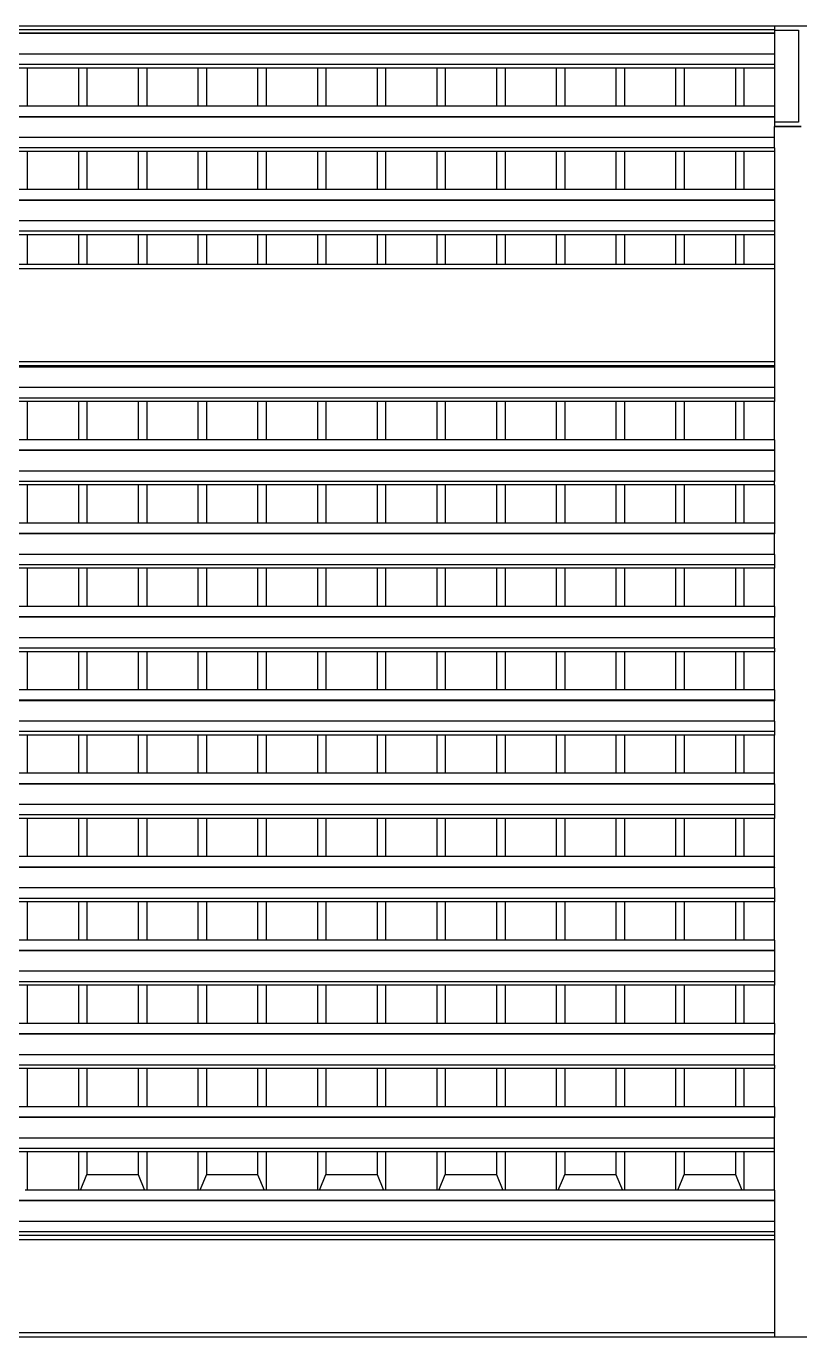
# Model space of a CAD drawing. Extents: x -92 to 92, y -11 to 21.
# Drawn here: x 37.202 to 39.031, y 7.078 to 10.179 of the extents above; entities that cross this region are included whole.
import ezdxf

# ---------------------------------------------------------------- set-up
doc = ezdxf.new("R2010")
doc.units = 0
doc.layers.get('0').update_dxf_attribs({"linetype": 'CONTINUOUS'})

msp = doc.modelspace()

# ---------------------------------------------------------------- linework, layer by layer
for p, q in [((38.9713, 10.1788), (35.3413, 10.1788)), ((39.0913, 10.1788), (38.9713, 10.1788)), ((38.9713, 10.1788), (38.9713, 10.1706)), ((38.9713, 10.1706), (35.3413, 10.1706)), ((38.9713, 10.1621), (35.3413, 10.1621)), ((38.9713, 10.1613), (35.3413, 10.1613)), ((38.9713, 10.1706), (38.9713, 10.1692)), ((38.9713, 10.1692), (39.0282, 10.1692)), ((38.9713, 10.1692), (38.9713, 10.1621)), ((38.9713, 10.1621), (38.9713, 10.1613)), ((38.9713, 10.1613), (38.9713, 10.1128)), ((39.0282, 10.1692), (39.0282, 9.9518)), ((38.9713, 10.1128), (35.3413, 10.1128)), ((38.9713, 10.1128), (38.9713, 10.0881)), ((38.9713, 10.0881), (35.3413, 10.0881)), ((37.2047, 10.0799), (37.1845, 10.0799)), ((37.2047, 10.0799), (37.2047, 9.9895)), ((37.3257, 10.0799), (37.2047, 10.0799)), ((37.3257, 10.0799), (37.3257, 9.9895)), ((37.3459, 10.0799), (37.3257, 10.0799)), ((37.3459, 10.0799), (37.3459, 9.9895)), ((37.467, 10.0799), (37.3459, 10.0799)), ((37.467, 10.0799), (37.467, 9.9895)), ((37.4871, 10.0799), (37.467, 10.0799)), ((37.4871, 10.0799), (37.4871, 9.9895)), ((37.6082, 10.0799), (37.4871, 10.0799)), ((37.6082, 10.0799), (37.6082, 9.9895)), ((37.6283, 10.0799), (37.6082, 10.0799)), ((37.6283, 10.0799), (37.6283, 9.9895)), ((37.7494, 10.0799), (37.6283, 10.0799)), ((37.7494, 10.0799), (37.7494, 9.9895)), ((37.7695, 10.0799), (37.7494, 10.0799)), ((37.7695, 10.0799), (37.7695, 9.9895)), ((37.8906, 10.0799), (37.7695, 10.0799)), ((37.8906, 10.0799), (37.8906, 9.9895)), ((37.9107, 10.0799), (37.8906, 10.0799)), ((37.9107, 10.0799), (37.9107, 9.9895)), ((38.0318, 10.0799), (37.9107, 10.0799)), ((38.0318, 10.0799), (38.0318, 9.9895)), ((38.052, 10.0799), (38.0318, 10.0799)), ((38.052, 10.0799), (38.052, 9.9895)), ((38.173, 10.0799), (38.052, 10.0799)), ((38.173, 10.0799), (38.173, 9.9895)), ((38.1932, 10.0799), (38.173, 10.0799)), ((38.1932, 10.0799), (38.1932, 9.9895)), ((38.3142, 10.0799), (38.1932, 10.0799)), ((38.3142, 10.0799), (38.3142, 9.9895)), ((38.3344, 10.0799), (38.3142, 10.0799)), ((38.3344, 10.0799), (38.3344, 9.9895)), ((38.4554, 10.0799), (38.3344, 10.0799)), ((38.4554, 10.0799), (38.4554, 9.9895)), ((38.4756, 10.0799), (38.4554, 10.0799)), ((38.4756, 10.0799), (38.4756, 9.9895)), ((38.5966, 10.0799), (38.4756, 10.0799)), ((38.5966, 10.0799), (38.5966, 9.9895)), ((38.6168, 10.0799), (38.5966, 10.0799)), ((38.6168, 10.0799), (38.6168, 9.9895)), ((38.7378, 10.0799), (38.6168, 10.0799)), ((38.7378, 10.0799), (38.7378, 9.9895)), ((38.758, 10.0799), (38.7378, 10.0799)), ((38.758, 10.0799), (38.758, 9.9895)), ((38.879, 10.0799), (38.758, 10.0799)), ((38.879, 10.0799), (38.879, 9.9895)), ((38.8992, 10.0799), (38.879, 10.0799)), ((38.8992, 10.0799), (38.8992, 9.9895)), ((38.9713, 10.0799), (38.8992, 10.0799)), ((38.9713, 10.0881), (38.9713, 10.0799)), ((38.9713, 10.0799), (38.9713, 9.9895)), ((37.2047, 9.9895), (37.1845, 9.9895)), ((37.3257, 9.9895), (37.2047, 9.9895)), ((37.3459, 9.9895), (37.3257, 9.9895)), ((37.467, 9.9895), (37.3459, 9.9895)), ((37.4871, 9.9895), (37.467, 9.9895)), ((37.6082, 9.9895), (37.4871, 9.9895)), ((37.6283, 9.9895), (37.6082, 9.9895)), ((37.7494, 9.9895), (37.6283, 9.9895)), ((37.7695, 9.9895), (37.7494, 9.9895)), ((37.8906, 9.9895), (37.7695, 9.9895)), ((37.9107, 9.9895), (37.8906, 9.9895)), ((38.0318, 9.9895), (37.9107, 9.9895)), ((38.052, 9.9895), (38.0318, 9.9895)), ((38.173, 9.9895), (38.052, 9.9895)), ((38.1932, 9.9895), (38.173, 9.9895)), ((38.3142, 9.9895), (38.1932, 9.9895)), ((38.3344, 9.9895), (38.3142, 9.9895)), ((38.4554, 9.9895), (38.3344, 9.9895)), ((38.4756, 9.9895), (38.4554, 9.9895)), ((38.5966, 9.9895), (38.4756, 9.9895)), ((38.6168, 9.9895), (38.5966, 9.9895)), ((38.7378, 9.9895), (38.6168, 9.9895)), ((38.758, 9.9895), (38.7378, 9.9895)), ((38.879, 9.9895), (38.758, 9.9895)), ((38.8992, 9.9895), (38.879, 9.9895)), ((38.9713, 9.9895), (38.8992, 9.9895)), ((38.9713, 9.9895), (38.9713, 9.9648)), ((38.9713, 9.9648), (35.3413, 9.9648)), ((38.9713, 9.964), (35.3413, 9.964)), ((38.9713, 9.9648), (38.9713, 9.964)), ((38.9713, 9.964), (38.9713, 9.9518)), ((38.9713, 9.9518), (38.9713, 9.9421)), ((39.0282, 9.9518), (38.9713, 9.9518)), ((38.9713, 9.9421), (39.0282, 9.9421)), ((38.9713, 9.9421), (38.9713, 9.9419)), ((38.9713, 9.9419), (39.0282, 9.9419)), ((38.9713, 9.9155), (38.9713, 9.9419)), ((38.9713, 9.9419), (38.9713, 9.9419)), ((39.0282, 9.9421), (39.0282, 9.9419)), ((39.0282, 9.9421), (39.0344, 9.9421)), ((39.0282, 9.9419), (39.0344, 9.9419)), ((38.9713, 9.9155), (35.3413, 9.9155)), ((38.9713, 9.8908), (38.9713, 9.9155)), ((38.9713, 9.8908), (35.3413, 9.8908)), ((37.2047, 9.8826), (37.1845, 9.8826)), ((37.2047, 9.8826), (37.2047, 9.7922)), ((37.3257, 9.8826), (37.2047, 9.8826)), ((37.3257, 9.8826), (37.3257, 9.7922)), ((37.3459, 9.8826), (37.3257, 9.8826)), ((37.3459, 9.8826), (37.3459, 9.7922)), ((37.467, 9.8826), (37.3459, 9.8826)), ((37.467, 9.8826), (37.467, 9.7922)), ((37.4871, 9.8826), (37.467, 9.8826)), ((37.4871, 9.8826), (37.4871, 9.7922)), ((37.6082, 9.8826), (37.4871, 9.8826)), ((37.6082, 9.8826), (37.6082, 9.7922)), ((37.6283, 9.8826), (37.6082, 9.8826)), ((37.6283, 9.8826), (37.6283, 9.7922)), ((37.7494, 9.8826), (37.6283, 9.8826)), ((37.7494, 9.8826), (37.7494, 9.7922)), ((37.7695, 9.8826), (37.7494, 9.8826)), ((37.7695, 9.8826), (37.7695, 9.7922)), ((37.8906, 9.8826), (37.7695, 9.8826)), ((37.8906, 9.8826), (37.8906, 9.7922)), ((37.9107, 9.8826), (37.8906, 9.8826)), ((37.9107, 9.8826), (37.9107, 9.7922)), ((38.0318, 9.8826), (37.9107, 9.8826)), ((38.0318, 9.8826), (38.0318, 9.7922)), ((38.052, 9.8826), (38.0318, 9.8826)), ((38.052, 9.8826), (38.052, 9.7922)), ((38.173, 9.8826), (38.052, 9.8826)), ((38.173, 9.8826), (38.173, 9.7922)), ((38.1932, 9.8826), (38.173, 9.8826)), ((38.1932, 9.8826), (38.1932, 9.7922)), ((38.3142, 9.8826), (38.1932, 9.8826)), ((38.3142, 9.8826), (38.3142, 9.7922)), ((38.3344, 9.8826), (38.3142, 9.8826)), ((38.3344, 9.8826), (38.3344, 9.7922)), ((38.4554, 9.8826), (38.3344, 9.8826)), ((38.4554, 9.8826), (38.4554, 9.7922)), ((38.4756, 9.8826), (38.4554, 9.8826)), ((38.4756, 9.8826), (38.4756, 9.7922)), ((38.5966, 9.8826), (38.4756, 9.8826)), ((38.5966, 9.8826), (38.5966, 9.7922)), ((38.6168, 9.8826), (38.5966, 9.8826)), ((38.6168, 9.8826), (38.6168, 9.7922)), ((38.7378, 9.8826), (38.6168, 9.8826)), ((38.7378, 9.8826), (38.7378, 9.7922)), ((38.758, 9.8826), (38.7378, 9.8826)), ((38.758, 9.8826), (38.758, 9.7922)), ((38.879, 9.8826), (38.758, 9.8826)), ((38.879, 9.8826), (38.879, 9.7922)), ((38.8992, 9.8826), (38.879, 9.8826)), ((38.8992, 9.8826), (38.8992, 9.7922)), ((38.9713, 9.8826), (38.8992, 9.8826)), ((38.9713, 9.8908), (38.9713, 9.8826)), ((38.9713, 9.8826), (38.9713, 9.7922)), ((37.2047, 9.7922), (37.1845, 9.7922)), ((37.3257, 9.7922), (37.2047, 9.7922)), ((37.3459, 9.7922), (37.3257, 9.7922)), ((37.467, 9.7922), (37.3459, 9.7922)), ((37.4871, 9.7922), (37.467, 9.7922)), ((37.6082, 9.7922), (37.4871, 9.7922)), ((37.6283, 9.7922), (37.6082, 9.7922)), ((37.7494, 9.7922), (37.6283, 9.7922)), ((37.7695, 9.7922), (37.7494, 9.7922)), ((37.8906, 9.7922), (37.7695, 9.7922)), ((37.9107, 9.7922), (37.8906, 9.7922)), ((38.0318, 9.7922), (37.9107, 9.7922)), ((38.052, 9.7922), (38.0318, 9.7922)), ((38.173, 9.7922), (38.052, 9.7922)), ((38.1932, 9.7922), (38.173, 9.7922)), ((38.3142, 9.7922), (38.1932, 9.7922)), ((38.3344, 9.7922), (38.3142, 9.7922)), ((38.4554, 9.7922), (38.3344, 9.7922)), ((38.4756, 9.7922), (38.4554, 9.7922)), ((38.5966, 9.7922), (38.4756, 9.7922)), ((38.6168, 9.7922), (38.5966, 9.7922)), ((38.7378, 9.7922), (38.6168, 9.7922)), ((38.758, 9.7922), (38.7378, 9.7922)), ((38.879, 9.7922), (38.758, 9.7922)), ((38.8992, 9.7922), (38.879, 9.7922)), ((38.9713, 9.7922), (38.8992, 9.7922)), ((38.9713, 9.7922), (38.9713, 9.7675)), ((38.9713, 9.7675), (35.3413, 9.7675)), ((38.9713, 9.7667), (35.3413, 9.7667)), ((38.9713, 9.7675), (38.9713, 9.7667)), ((38.9713, 9.7667), (38.9713, 9.7182)), ((38.9713, 9.7182), (35.3413, 9.7182)), ((38.9713, 9.7182), (38.9713, 9.6936)), ((38.9713, 9.6936), (35.3413, 9.6936)), ((37.2047, 9.6853), (37.1845, 9.6853)), ((37.2047, 9.6853), (37.2047, 9.6157)), ((37.3257, 9.6853), (37.2047, 9.6853)), ((37.3257, 9.6853), (37.3257, 9.6157)), ((37.3459, 9.6853), (37.3257, 9.6853)), ((37.3459, 9.6853), (37.3459, 9.6157)), ((37.467, 9.6853), (37.3459, 9.6853)), ((37.467, 9.6853), (37.467, 9.6157)), ((37.4871, 9.6853), (37.467, 9.6853)), ((37.4871, 9.6853), (37.4871, 9.6157)), ((37.6082, 9.6853), (37.4871, 9.6853)), ((37.6082, 9.6853), (37.6082, 9.6157)), ((37.6283, 9.6853), (37.6082, 9.6853)), ((37.6283, 9.6853), (37.6283, 9.6157)), ((37.7494, 9.6853), (37.6283, 9.6853)), ((37.7494, 9.6853), (37.7494, 9.6157)), ((37.7695, 9.6853), (37.7494, 9.6853)), ((37.7695, 9.6853), (37.7695, 9.6157)), ((37.8906, 9.6853), (37.7695, 9.6853)), ((37.8906, 9.6853), (37.8906, 9.6157)), ((37.9107, 9.6853), (37.8906, 9.6853)), ((37.9107, 9.6853), (37.9107, 9.6157)), ((38.0318, 9.6853), (37.9107, 9.6853)), ((38.0318, 9.6853), (38.0318, 9.6157)), ((38.052, 9.6853), (38.0318, 9.6853)), ((38.052, 9.6853), (38.052, 9.6157)), ((38.173, 9.6853), (38.052, 9.6853)), ((38.173, 9.6853), (38.173, 9.6157)), ((38.1932, 9.6853), (38.173, 9.6853)), ((38.1932, 9.6853), (38.1932, 9.6157)), ((38.3142, 9.6853), (38.1932, 9.6853)), ((38.3142, 9.6853), (38.3142, 9.6157)), ((38.3344, 9.6853), (38.3142, 9.6853)), ((38.3344, 9.6853), (38.3344, 9.6157)), ((38.4554, 9.6853), (38.3344, 9.6853)), ((38.4554, 9.6853), (38.4554, 9.6157)), ((38.4756, 9.6853), (38.4554, 9.6853)), ((38.4756, 9.6853), (38.4756, 9.6157)), ((38.5966, 9.6853), (38.4756, 9.6853)), ((38.5966, 9.6853), (38.5966, 9.6157)), ((38.6168, 9.6853), (38.5966, 9.6853)), ((38.6168, 9.6853), (38.6168, 9.6157)), ((38.7378, 9.6853), (38.6168, 9.6853)), ((38.7378, 9.6853), (38.7378, 9.6157)), ((38.758, 9.6853), (38.7378, 9.6853)), ((38.758, 9.6853), (38.758, 9.6157)), ((38.879, 9.6853), (38.758, 9.6853)), ((38.879, 9.6853), (38.879, 9.6157)), ((38.8992, 9.6853), (38.879, 9.6853)), ((38.8992, 9.6853), (38.8992, 9.6157)), ((38.9713, 9.6853), (38.8992, 9.6853)), ((38.9713, 9.6936), (38.9713, 9.6853)), ((38.9713, 9.6853), (38.9713, 9.6157)), ((37.1845, 9.6157), (37.2047, 9.6157)), ((37.2047, 9.6157), (37.3257, 9.6157)), ((37.3257, 9.6157), (37.3459, 9.6157)), ((37.3459, 9.6157), (37.467, 9.6157)), ((37.467, 9.6157), (37.4871, 9.6157)), ((37.4871, 9.6157), (37.6082, 9.6157)), ((37.6082, 9.6157), (37.6283, 9.6157)), ((37.6283, 9.6157), (37.7494, 9.6157)), ((37.7494, 9.6157), (37.7695, 9.6157)), ((37.7695, 9.6157), (37.8906, 9.6157)), ((37.8906, 9.6157), (37.9107, 9.6157)), ((37.9107, 9.6157), (38.0318, 9.6157)), ((38.0318, 9.6157), (38.052, 9.6157)), ((38.052, 9.6157), (38.173, 9.6157)), ((38.173, 9.6157), (38.1932, 9.6157)), ((38.1932, 9.6157), (38.3142, 9.6157)), ((38.3142, 9.6157), (38.3344, 9.6157)), ((38.3344, 9.6157), (38.4554, 9.6157)), ((38.4554, 9.6157), (38.4756, 9.6157)), ((38.4756, 9.6157), (38.5966, 9.6157)), ((38.5966, 9.6157), (38.6168, 9.6157)), ((38.6168, 9.6157), (38.7378, 9.6157)), ((38.7378, 9.6157), (38.758, 9.6157)), ((38.758, 9.6157), (38.879, 9.6157)), ((38.879, 9.6157), (38.8992, 9.6157)), ((38.8992, 9.6157), (38.9713, 9.6157)), ((38.9713, 9.6157), (38.9713, 9.6059)), ((35.3413, 9.6059), (38.9713, 9.6059)), ((38.9713, 9.6059), (38.9713, 9.3855)), ((35.3413, 9.3855), (38.9713, 9.3855)), ((35.3413, 9.3757), (38.9713, 9.3757)), ((38.9713, 9.373), (35.3413, 9.373)), ((38.9713, 9.3722), (35.3413, 9.3722)), ((38.9713, 9.3855), (38.9713, 9.3757)), ((38.9713, 9.3757), (38.9713, 9.373)), ((38.9713, 9.373), (38.9713, 9.3722)), ((38.9713, 9.3722), (38.9713, 9.3237)), ((38.9713, 9.3237), (35.3413, 9.3237)), ((38.9713, 9.3237), (38.9713, 9.299)), ((38.9713, 9.299), (35.3413, 9.299)), ((37.2047, 9.2908), (37.1845, 9.2908)), ((37.2047, 9.2908), (37.2047, 9.2004)), ((37.3257, 9.2908), (37.2047, 9.2908)), ((37.3257, 9.2908), (37.3257, 9.2004)), ((37.3459, 9.2908), (37.3257, 9.2908)), ((37.3459, 9.2908), (37.3459, 9.2004)), ((37.467, 9.2908), (37.3459, 9.2908)), ((37.467, 9.2908), (37.467, 9.2004)), ((37.4871, 9.2908), (37.467, 9.2908)), ((37.4871, 9.2908), (37.4871, 9.2004)), ((37.6082, 9.2908), (37.4871, 9.2908)), ((37.6082, 9.2908), (37.6082, 9.2004)), ((37.6283, 9.2908), (37.6082, 9.2908)), ((37.6283, 9.2908), (37.6283, 9.2004)), ((37.7494, 9.2908), (37.6283, 9.2908)), ((37.7494, 9.2908), (37.7494, 9.2004)), ((37.7695, 9.2908), (37.7494, 9.2908)), ((37.7695, 9.2908), (37.7695, 9.2004)), ((37.8906, 9.2908), (37.7695, 9.2908)), ((37.8906, 9.2908), (37.8906, 9.2004)), ((37.9107, 9.2908), (37.8906, 9.2908)), ((37.9107, 9.2908), (37.9107, 9.2004)), ((38.0318, 9.2908), (37.9107, 9.2908)), ((38.0318, 9.2908), (38.0318, 9.2004)), ((38.052, 9.2908), (38.0318, 9.2908)), ((38.052, 9.2908), (38.052, 9.2004)), ((38.173, 9.2908), (38.052, 9.2908)), ((38.173, 9.2908), (38.173, 9.2004)), ((38.1932, 9.2908), (38.173, 9.2908)), ((38.1932, 9.2908), (38.1932, 9.2004)), ((38.3142, 9.2908), (38.1932, 9.2908)), ((38.3142, 9.2908), (38.3142, 9.2004)), ((38.3344, 9.2908), (38.3142, 9.2908)), ((38.3344, 9.2908), (38.3344, 9.2004)), ((38.4554, 9.2908), (38.3344, 9.2908)), ((38.4554, 9.2908), (38.4554, 9.2004)), ((38.4756, 9.2908), (38.4554, 9.2908)), ((38.4756, 9.2908), (38.4756, 9.2004)), ((38.5966, 9.2908), (38.4756, 9.2908)), ((38.5966, 9.2908), (38.5966, 9.2004)), ((38.6168, 9.2908), (38.5966, 9.2908)), ((38.6168, 9.2908), (38.6168, 9.2004)), ((38.7378, 9.2908), (38.6168, 9.2908)), ((38.7378, 9.2908), (38.7378, 9.2004)), ((38.758, 9.2908), (38.7378, 9.2908)), ((38.758, 9.2908), (38.758, 9.2004)), ((38.879, 9.2908), (38.758, 9.2908)), ((38.879, 9.2908), (38.879, 9.2004)), ((38.8992, 9.2908), (38.879, 9.2908)), ((38.8992, 9.2908), (38.8992, 9.2004)), ((38.9713, 9.2908), (38.8992, 9.2908)), ((38.9713, 9.299), (38.9713, 9.2908)), ((38.9713, 9.2004), (38.9713, 9.2908)), ((37.2047, 9.2004), (37.1845, 9.2004)), ((37.3257, 9.2004), (37.2047, 9.2004)), ((37.3459, 9.2004), (37.3257, 9.2004)), ((37.467, 9.2004), (37.3459, 9.2004)), ((37.4871, 9.2004), (37.467, 9.2004)), ((37.6082, 9.2004), (37.4871, 9.2004)), ((37.6283, 9.2004), (37.6082, 9.2004)), ((37.7494, 9.2004), (37.6283, 9.2004)), ((37.7695, 9.2004), (37.7494, 9.2004)), ((37.8906, 9.2004), (37.7695, 9.2004)), ((37.9107, 9.2004), (37.8906, 9.2004)), ((38.0318, 9.2004), (37.9107, 9.2004)), ((38.052, 9.2004), (38.0318, 9.2004)), ((38.173, 9.2004), (38.052, 9.2004)), ((38.1932, 9.2004), (38.173, 9.2004)), ((38.3142, 9.2004), (38.1932, 9.2004)), ((38.3344, 9.2004), (38.3142, 9.2004)), ((38.4554, 9.2004), (38.3344, 9.2004)), ((38.4756, 9.2004), (38.4554, 9.2004)), ((38.5966, 9.2004), (38.4756, 9.2004)), ((38.6168, 9.2004), (38.5966, 9.2004)), ((38.7378, 9.2004), (38.6168, 9.2004)), ((38.758, 9.2004), (38.7378, 9.2004)), ((38.879, 9.2004), (38.758, 9.2004)), ((38.8992, 9.2004), (38.879, 9.2004)), ((38.9713, 9.2004), (38.8992, 9.2004)), ((38.9713, 9.2004), (38.9713, 9.1757)), ((38.9713, 9.1757), (35.3413, 9.1757)), ((38.9713, 9.1749), (35.3413, 9.1749)), ((38.9713, 9.1757), (38.9713, 9.1749)), ((38.9713, 9.1749), (38.9713, 9.1264)), ((38.9713, 9.1264), (35.3413, 9.1264)), ((38.9713, 9.1264), (38.9713, 9.1017)), ((38.9713, 9.1017), (35.3413, 9.1017)), ((37.2047, 9.0935), (37.1845, 9.0935)), ((37.2047, 9.0935), (37.2047, 9.0031)), ((37.3257, 9.0935), (37.2047, 9.0935)), ((37.3257, 9.0935), (37.3257, 9.0031)), ((37.3459, 9.0935), (37.3257, 9.0935)), ((37.3459, 9.0935), (37.3459, 9.0031)), ((37.467, 9.0935), (37.3459, 9.0935)), ((37.467, 9.0935), (37.467, 9.0031)), ((37.4871, 9.0935), (37.467, 9.0935)), ((37.4871, 9.0935), (37.4871, 9.0031)), ((37.6082, 9.0935), (37.4871, 9.0935)), ((37.6082, 9.0935), (37.6082, 9.0031)), ((37.6283, 9.0935), (37.6082, 9.0935)), ((37.6283, 9.0935), (37.6283, 9.0031)), ((37.7494, 9.0935), (37.6283, 9.0935)), ((37.7494, 9.0935), (37.7494, 9.0031)), ((37.7695, 9.0935), (37.7494, 9.0935)), ((37.7695, 9.0935), (37.7695, 9.0031)), ((37.8906, 9.0935), (37.7695, 9.0935)), ((37.8906, 9.0935), (37.8906, 9.0031)), ((37.9107, 9.0935), (37.8906, 9.0935)), ((37.9107, 9.0935), (37.9107, 9.0031)), ((38.0318, 9.0935), (37.9107, 9.0935)), ((38.0318, 9.0935), (38.0318, 9.0031)), ((38.052, 9.0935), (38.0318, 9.0935)), ((38.052, 9.0935), (38.052, 9.0031)), ((38.173, 9.0935), (38.052, 9.0935)), ((38.173, 9.0935), (38.173, 9.0031)), ((38.1932, 9.0935), (38.173, 9.0935)), ((38.1932, 9.0935), (38.1932, 9.0031)), ((38.3142, 9.0935), (38.1932, 9.0935)), ((38.3142, 9.0935), (38.3142, 9.0031)), ((38.3344, 9.0935), (38.3142, 9.0935)), ((38.3344, 9.0935), (38.3344, 9.0031)), ((38.4554, 9.0935), (38.3344, 9.0935)), ((38.4554, 9.0935), (38.4554, 9.0031)), ((38.4756, 9.0935), (38.4554, 9.0935)), ((38.4756, 9.0935), (38.4756, 9.0031)), ((38.5966, 9.0935), (38.4756, 9.0935)), ((38.5966, 9.0935), (38.5966, 9.0031)), ((38.6168, 9.0935), (38.5966, 9.0935)), ((38.6168, 9.0935), (38.6168, 9.0031)), ((38.7378, 9.0935), (38.6168, 9.0935)), ((38.7378, 9.0935), (38.7378, 9.0031)), ((38.758, 9.0935), (38.7378, 9.0935)), ((38.758, 9.0935), (38.758, 9.0031)), ((38.879, 9.0935), (38.758, 9.0935)), ((38.879, 9.0935), (38.879, 9.0031)), ((38.8992, 9.0935), (38.879, 9.0935)), ((38.8992, 9.0935), (38.8992, 9.0031)), ((38.9713, 9.0935), (38.8992, 9.0935)), ((38.9713, 9.0935), (38.9713, 9.1017)), ((38.9713, 9.0935), (38.9713, 9.0031)), ((37.2047, 9.0031), (37.1845, 9.0031)), ((37.3257, 9.0031), (37.2047, 9.0031)), ((37.3459, 9.0031), (37.3257, 9.0031)), ((37.467, 9.0031), (37.3459, 9.0031)), ((37.4871, 9.0031), (37.467, 9.0031)), ((37.6082, 9.0031), (37.4871, 9.0031)), ((37.6283, 9.0031), (37.6082, 9.0031)), ((37.7494, 9.0031), (37.6283, 9.0031)), ((37.7695, 9.0031), (37.7494, 9.0031)), ((37.8906, 9.0031), (37.7695, 9.0031)), ((37.9107, 9.0031), (37.8906, 9.0031)), ((38.0318, 9.0031), (37.9107, 9.0031)), ((38.052, 9.0031), (38.0318, 9.0031)), ((38.173, 9.0031), (38.052, 9.0031)), ((38.1932, 9.0031), (38.173, 9.0031)), ((38.3142, 9.0031), (38.1932, 9.0031)), ((38.3344, 9.0031), (38.3142, 9.0031)), ((38.4554, 9.0031), (38.3344, 9.0031)), ((38.4756, 9.0031), (38.4554, 9.0031)), ((38.5966, 9.0031), (38.4756, 9.0031)), ((38.6168, 9.0031), (38.5966, 9.0031)), ((38.7378, 9.0031), (38.6168, 9.0031)), ((38.758, 9.0031), (38.7378, 9.0031)), ((38.879, 9.0031), (38.758, 9.0031)), ((38.8992, 9.0031), (38.879, 9.0031)), ((38.9713, 9.0031), (38.8992, 9.0031)), ((38.9713, 9.0031), (38.9713, 8.9784)), ((38.9713, 8.9784), (35.3413, 8.9784)), ((38.9713, 8.9776), (35.3413, 8.9776)), ((38.9713, 8.9784), (38.9713, 8.9776)), ((38.9713, 8.9291), (38.9713, 8.9776)), ((38.9713, 8.9291), (35.3413, 8.9291)), ((38.9713, 8.9044), (35.3413, 8.9044)), ((38.9713, 8.9291), (38.9713, 8.9044)), ((38.9713, 8.9044), (38.9713, 8.8962)), ((37.2047, 8.8962), (37.1845, 8.8962)), ((37.2047, 8.8962), (37.2047, 8.8058)), ((37.3257, 8.8962), (37.2047, 8.8962)), ((37.3257, 8.8962), (37.3257, 8.8058)), ((37.3459, 8.8962), (37.3257, 8.8962)), ((37.3459, 8.8962), (37.3459, 8.8058)), ((37.467, 8.8962), (37.3459, 8.8962)), ((37.467, 8.8962), (37.467, 8.8058)), ((37.4871, 8.8962), (37.467, 8.8962)), ((37.4871, 8.8962), (37.4871, 8.8058)), ((37.6082, 8.8962), (37.4871, 8.8962)), ((37.6082, 8.8962), (37.6082, 8.8058)), ((37.6283, 8.8962), (37.6082, 8.8962)), ((37.6283, 8.8962), (37.6283, 8.8058)), ((37.7494, 8.8962), (37.6283, 8.8962)), ((37.7494, 8.8962), (37.7494, 8.8058)), ((37.7695, 8.8962), (37.7494, 8.8962)), ((37.7695, 8.8962), (37.7695, 8.8058)), ((37.8906, 8.8962), (37.7695, 8.8962)), ((37.8906, 8.8962), (37.8906, 8.8058)), ((37.9107, 8.8962), (37.8906, 8.8962)), ((37.9107, 8.8962), (37.9107, 8.8058)), ((38.0318, 8.8962), (37.9107, 8.8962)), ((38.0318, 8.8962), (38.0318, 8.8058)), ((38.052, 8.8962), (38.0318, 8.8962)), ((38.052, 8.8962), (38.052, 8.8058)), ((38.173, 8.8962), (38.052, 8.8962)), ((38.173, 8.8962), (38.173, 8.8058)), ((38.1932, 8.8962), (38.173, 8.8962)), ((38.1932, 8.8962), (38.1932, 8.8058)), ((38.3142, 8.8962), (38.1932, 8.8962)), ((38.3142, 8.8962), (38.3142, 8.8058)), ((38.3344, 8.8962), (38.3142, 8.8962)), ((38.3344, 8.8962), (38.3344, 8.8058)), ((38.4554, 8.8962), (38.3344, 8.8962)), ((38.4554, 8.8962), (38.4554, 8.8058)), ((38.4756, 8.8962), (38.4554, 8.8962)), ((38.4756, 8.8962), (38.4756, 8.8058)), ((38.5966, 8.8962), (38.4756, 8.8962)), ((38.5966, 8.8962), (38.5966, 8.8058)), ((38.6168, 8.8962), (38.5966, 8.8962)), ((38.6168, 8.8962), (38.6168, 8.8058)), ((38.7378, 8.8962), (38.6168, 8.8962)), ((38.7378, 8.8962), (38.7378, 8.8058)), ((38.758, 8.8962), (38.7378, 8.8962)), ((38.758, 8.8962), (38.758, 8.8058)), ((38.879, 8.8962), (38.758, 8.8962)), ((38.879, 8.8962), (38.879, 8.8058)), ((38.8992, 8.8962), (38.879, 8.8962)), ((38.8992, 8.8962), (38.8992, 8.8058)), ((38.9713, 8.8962), (38.8992, 8.8962)), ((38.9713, 8.8058), (38.9713, 8.8962)), ((38.9713, 8.7811), (35.3413, 8.7811)), ((38.9713, 8.7803), (35.3413, 8.7803)), ((37.2047, 8.8058), (37.1845, 8.8058)), ((37.3257, 8.8058), (37.2047, 8.8058)), ((37.3459, 8.8058), (37.3257, 8.8058)), ((37.467, 8.8058), (37.3459, 8.8058)), ((37.4871, 8.8058), (37.467, 8.8058)), ((37.6082, 8.8058), (37.4871, 8.8058)), ((37.6283, 8.8058), (37.6082, 8.8058)), ((37.7494, 8.8058), (37.6283, 8.8058)), ((37.7695, 8.8058), (37.7494, 8.8058)), ((37.8906, 8.8058), (37.7695, 8.8058)), ((37.9107, 8.8058), (37.8906, 8.8058)), ((38.0318, 8.8058), (37.9107, 8.8058)), ((38.052, 8.8058), (38.0318, 8.8058)), ((38.173, 8.8058), (38.052, 8.8058)), ((38.1932, 8.8058), (38.173, 8.8058)), ((38.3142, 8.8058), (38.1932, 8.8058)), ((38.3344, 8.8058), (38.3142, 8.8058)), ((38.4554, 8.8058), (38.3344, 8.8058)), ((38.4756, 8.8058), (38.4554, 8.8058)), ((38.5966, 8.8058), (38.4756, 8.8058)), ((38.6168, 8.8058), (38.5966, 8.8058)), ((38.7378, 8.8058), (38.6168, 8.8058)), ((38.758, 8.8058), (38.7378, 8.8058)), ((38.879, 8.8058), (38.758, 8.8058)), ((38.8992, 8.8058), (38.879, 8.8058)), ((38.9713, 8.8058), (38.8992, 8.8058)), ((38.9713, 8.8058), (38.9713, 8.7811)), ((38.9713, 8.7811), (38.9713, 8.7803)), ((38.9713, 8.7318), (38.9713, 8.7803)), ((38.9713, 8.7318), (35.3413, 8.7318)), ((38.9713, 8.7072), (38.9713, 8.7318)), ((38.9713, 8.7072), (35.3413, 8.7072)), ((37.2047, 8.699), (37.1845, 8.699)), ((37.2047, 8.699), (37.2047, 8.6085)), ((37.3257, 8.699), (37.2047, 8.699)), ((37.3257, 8.699), (37.3257, 8.6085)), ((37.3459, 8.699), (37.3257, 8.699)), ((37.3459, 8.699), (37.3459, 8.6085)), ((37.467, 8.699), (37.3459, 8.699)), ((37.467, 8.699), (37.467, 8.6085)), ((37.4871, 8.699), (37.467, 8.699)), ((37.4871, 8.699), (37.4871, 8.6085)), ((37.6082, 8.699), (37.4871, 8.699)), ((37.6082, 8.699), (37.6082, 8.6085)), ((37.6283, 8.699), (37.6082, 8.699)), ((37.6283, 8.699), (37.6283, 8.6085)), ((37.7494, 8.699), (37.6283, 8.699)), ((37.7494, 8.699), (37.7494, 8.6085)), ((37.7695, 8.699), (37.7494, 8.699)), ((37.7695, 8.699), (37.7695, 8.6085)), ((37.8906, 8.699), (37.7695, 8.699)), ((37.8906, 8.699), (37.8906, 8.6085)), ((37.9107, 8.699), (37.8906, 8.699)), ((37.9107, 8.699), (37.9107, 8.6085)), ((38.0318, 8.699), (37.9107, 8.699)), ((38.0318, 8.699), (38.0318, 8.6085)), ((38.052, 8.699), (38.0318, 8.699)), ((38.052, 8.699), (38.052, 8.6085)), ((38.173, 8.699), (38.052, 8.699)), ((38.173, 8.699), (38.173, 8.6085)), ((38.1932, 8.699), (38.173, 8.699)), ((38.1932, 8.699), (38.1932, 8.6085)), ((38.3142, 8.699), (38.1932, 8.699)), ((38.3142, 8.699), (38.3142, 8.6085)), ((38.3344, 8.699), (38.3142, 8.699)), ((38.3344, 8.699), (38.3344, 8.6085)), ((38.4554, 8.699), (38.3344, 8.699)), ((38.4554, 8.699), (38.4554, 8.6085)), ((38.4756, 8.699), (38.4554, 8.699)), ((38.4756, 8.699), (38.4756, 8.6085)), ((38.5966, 8.699), (38.4756, 8.699)), ((38.5966, 8.699), (38.5966, 8.6085)), ((38.6168, 8.699), (38.5966, 8.699)), ((38.6168, 8.699), (38.6168, 8.6085)), ((38.7378, 8.699), (38.6168, 8.699)), ((38.7378, 8.699), (38.7378, 8.6085)), ((38.758, 8.699), (38.7378, 8.699)), ((38.758, 8.699), (38.758, 8.6085)), ((38.879, 8.699), (38.758, 8.699)), ((38.879, 8.699), (38.879, 8.6085)), ((38.8992, 8.699), (38.879, 8.699)), ((38.8992, 8.699), (38.8992, 8.6085)), ((38.9713, 8.699), (38.8992, 8.699)), ((38.9713, 8.7072), (38.9713, 8.699)), ((38.9713, 8.6085), (38.9713, 8.699)), ((37.2047, 8.6085), (37.1845, 8.6085)), ((37.3257, 8.6085), (37.2047, 8.6085)), ((37.3459, 8.6085), (37.3257, 8.6085)), ((37.467, 8.6085), (37.3459, 8.6085)), ((37.4871, 8.6085), (37.467, 8.6085)), ((37.6082, 8.6085), (37.4871, 8.6085)), ((37.6283, 8.6085), (37.6082, 8.6085)), ((37.7494, 8.6085), (37.6283, 8.6085)), ((37.7695, 8.6085), (37.7494, 8.6085)), ((37.8906, 8.6085), (37.7695, 8.6085)), ((37.9107, 8.6085), (37.8906, 8.6085)), ((38.0318, 8.6085), (37.9107, 8.6085)), ((38.052, 8.6085), (38.0318, 8.6085)), ((38.173, 8.6085), (38.052, 8.6085)), ((38.1932, 8.6085), (38.173, 8.6085)), ((38.3142, 8.6085), (38.1932, 8.6085)), ((38.3344, 8.6085), (38.3142, 8.6085)), ((38.4554, 8.6085), (38.3344, 8.6085)), ((38.4756, 8.6085), (38.4554, 8.6085)), ((38.5966, 8.6085), (38.4756, 8.6085)), ((38.6168, 8.6085), (38.5966, 8.6085)), ((38.7378, 8.6085), (38.6168, 8.6085)), ((38.758, 8.6085), (38.7378, 8.6085)), ((38.879, 8.6085), (38.758, 8.6085)), ((38.8992, 8.6085), (38.879, 8.6085)), ((38.9713, 8.6085), (38.8992, 8.6085)), ((38.9713, 8.6085), (38.9713, 8.5839)), ((38.9713, 8.5839), (35.3413, 8.5839)), ((38.9713, 8.583), (35.3413, 8.583)), ((38.9713, 8.5839), (38.9713, 8.583)), ((38.9713, 8.5346), (38.9713, 8.583)), ((38.9713, 8.5346), (35.3413, 8.5346)), ((38.9713, 8.5346), (38.9713, 8.5099)), ((38.9713, 8.5099), (35.3413, 8.5099)), ((37.2047, 8.5017), (37.1845, 8.5017)), ((37.2047, 8.5017), (37.2047, 8.4113)), ((37.3257, 8.5017), (37.2047, 8.5017)), ((37.3257, 8.5017), (37.3257, 8.4113)), ((37.3459, 8.5017), (37.3257, 8.5017)), ((37.3459, 8.5017), (37.3459, 8.4113)), ((37.467, 8.5017), (37.3459, 8.5017)), ((37.467, 8.5017), (37.467, 8.4113)), ((37.4871, 8.5017), (37.467, 8.5017)), ((37.4871, 8.5017), (37.4871, 8.4113)), ((37.6082, 8.5017), (37.4871, 8.5017)), ((37.6082, 8.5017), (37.6082, 8.4113)), ((37.6283, 8.5017), (37.6082, 8.5017)), ((37.6283, 8.5017), (37.6283, 8.4113)), ((37.7494, 8.5017), (37.6283, 8.5017)), ((37.7494, 8.5017), (37.7494, 8.4113)), ((37.7695, 8.5017), (37.7494, 8.5017)), ((37.7695, 8.5017), (37.7695, 8.4113)), ((37.8906, 8.5017), (37.7695, 8.5017)), ((37.8906, 8.5017), (37.8906, 8.4113)), ((37.9107, 8.5017), (37.8906, 8.5017)), ((37.9107, 8.5017), (37.9107, 8.4113)), ((38.0318, 8.5017), (37.9107, 8.5017)), ((38.0318, 8.5017), (38.0318, 8.4113)), ((38.052, 8.5017), (38.0318, 8.5017)), ((38.052, 8.5017), (38.052, 8.4113)), ((38.173, 8.5017), (38.052, 8.5017)), ((38.173, 8.5017), (38.173, 8.4113)), ((38.1932, 8.5017), (38.173, 8.5017)), ((38.1932, 8.5017), (38.1932, 8.4113)), ((38.3142, 8.5017), (38.1932, 8.5017)), ((38.3142, 8.5017), (38.3142, 8.4113)), ((38.3344, 8.5017), (38.3142, 8.5017)), ((38.3344, 8.5017), (38.3344, 8.4113)), ((38.4554, 8.5017), (38.3344, 8.5017)), ((38.4554, 8.5017), (38.4554, 8.4113)), ((38.4756, 8.5017), (38.4554, 8.5017)), ((38.4756, 8.5017), (38.4756, 8.4113)), ((38.5966, 8.5017), (38.4756, 8.5017)), ((38.5966, 8.5017), (38.5966, 8.4113)), ((38.6168, 8.5017), (38.5966, 8.5017)), ((38.6168, 8.5017), (38.6168, 8.4113)), ((38.7378, 8.5017), (38.6168, 8.5017)), ((38.7378, 8.5017), (38.7378, 8.4113)), ((38.758, 8.5017), (38.7378, 8.5017)), ((38.758, 8.5017), (38.758, 8.4113)), ((38.879, 8.5017), (38.758, 8.5017)), ((38.879, 8.5017), (38.879, 8.4113)), ((38.8992, 8.5017), (38.879, 8.5017)), ((38.8992, 8.5017), (38.8992, 8.4113)), ((38.9713, 8.5017), (38.8992, 8.5017)), ((38.9713, 8.5099), (38.9713, 8.5017)), ((38.9713, 8.4113), (38.9713, 8.5017)), ((37.2047, 8.4113), (37.1845, 8.4113)), ((37.3257, 8.4113), (37.2047, 8.4113)), ((37.3459, 8.4113), (37.3257, 8.4113)), ((37.467, 8.4113), (37.3459, 8.4113)), ((37.4871, 8.4113), (37.467, 8.4113)), ((37.6082, 8.4113), (37.4871, 8.4113)), ((37.6283, 8.4113), (37.6082, 8.4113)), ((37.7494, 8.4113), (37.6283, 8.4113)), ((37.7695, 8.4113), (37.7494, 8.4113)), ((37.8906, 8.4113), (37.7695, 8.4113)), ((37.9107, 8.4113), (37.8906, 8.4113)), ((38.0318, 8.4113), (37.9107, 8.4113)), ((38.052, 8.4113), (38.0318, 8.4113)), ((38.173, 8.4113), (38.052, 8.4113)), ((38.1932, 8.4113), (38.173, 8.4113)), ((38.3142, 8.4113), (38.1932, 8.4113)), ((38.3344, 8.4113), (38.3142, 8.4113)), ((38.4554, 8.4113), (38.3344, 8.4113)), ((38.4756, 8.4113), (38.4554, 8.4113)), ((38.5966, 8.4113), (38.4756, 8.4113)), ((38.6168, 8.4113), (38.5966, 8.4113)), ((38.7378, 8.4113), (38.6168, 8.4113)), ((38.758, 8.4113), (38.7378, 8.4113)), ((38.879, 8.4113), (38.758, 8.4113)), ((38.8992, 8.4113), (38.879, 8.4113)), ((38.9713, 8.4113), (38.8992, 8.4113)), ((38.9713, 8.3866), (38.9713, 8.4113)), ((38.9713, 8.3866), (35.3413, 8.3866)), ((38.9713, 8.3858), (35.3413, 8.3858)), ((38.9713, 8.3866), (38.9713, 8.3858)), ((38.9713, 8.3858), (38.9713, 8.3373)), ((38.9713, 8.3373), (35.3413, 8.3373)), ((38.9713, 8.3126), (35.3413, 8.3126)), ((38.9713, 8.3373), (38.9713, 8.3126)), ((38.9713, 8.3126), (38.9713, 8.3044)), ((37.2047, 8.3044), (37.1845, 8.3044)), ((37.2047, 8.3044), (37.2047, 8.214)), ((37.3257, 8.3044), (37.2047, 8.3044)), ((37.3257, 8.3044), (37.3257, 8.214)), ((37.3459, 8.3044), (37.3257, 8.3044)), ((37.3459, 8.3044), (37.3459, 8.214)), ((37.467, 8.3044), (37.3459, 8.3044)), ((37.467, 8.3044), (37.467, 8.214)), ((37.4871, 8.3044), (37.467, 8.3044)), ((37.4871, 8.3044), (37.4871, 8.214)), ((37.6082, 8.3044), (37.4871, 8.3044)), ((37.6082, 8.3044), (37.6082, 8.214)), ((37.6283, 8.3044), (37.6082, 8.3044)), ((37.6283, 8.3044), (37.6283, 8.214)), ((37.7494, 8.3044), (37.6283, 8.3044)), ((37.7494, 8.3044), (37.7494, 8.214)), ((37.7695, 8.3044), (37.7494, 8.3044)), ((37.7695, 8.3044), (37.7695, 8.214)), ((37.8906, 8.3044), (37.7695, 8.3044)), ((37.8906, 8.3044), (37.8906, 8.214)), ((37.9107, 8.3044), (37.8906, 8.3044)), ((37.9107, 8.3044), (37.9107, 8.214)), ((38.0318, 8.3044), (37.9107, 8.3044)), ((38.0318, 8.3044), (38.0318, 8.214)), ((38.052, 8.3044), (38.0318, 8.3044)), ((38.052, 8.3044), (38.052, 8.214)), ((38.173, 8.3044), (38.052, 8.3044)), ((38.173, 8.3044), (38.173, 8.214)), ((38.1932, 8.3044), (38.173, 8.3044)), ((38.1932, 8.3044), (38.1932, 8.214)), ((38.3142, 8.3044), (38.1932, 8.3044)), ((38.3142, 8.3044), (38.3142, 8.214)), ((38.3344, 8.3044), (38.3142, 8.3044)), ((38.3344, 8.3044), (38.3344, 8.214)), ((38.4554, 8.3044), (38.3344, 8.3044)), ((38.4554, 8.3044), (38.4554, 8.214)), ((38.4756, 8.3044), (38.4554, 8.3044)), ((38.4756, 8.3044), (38.4756, 8.214)), ((38.5966, 8.3044), (38.4756, 8.3044)), ((38.5966, 8.3044), (38.5966, 8.214)), ((38.6168, 8.3044), (38.5966, 8.3044)), ((38.6168, 8.3044), (38.6168, 8.214)), ((38.7378, 8.3044), (38.6168, 8.3044)), ((38.7378, 8.3044), (38.7378, 8.214)), ((38.758, 8.3044), (38.7378, 8.3044)), ((38.758, 8.3044), (38.758, 8.214)), ((38.879, 8.3044), (38.758, 8.3044)), ((38.879, 8.3044), (38.879, 8.214)), ((38.8992, 8.3044), (38.879, 8.3044)), ((38.8992, 8.3044), (38.8992, 8.214)), ((38.9713, 8.3044), (38.8992, 8.3044)), ((38.9713, 8.214), (38.9713, 8.3044)), ((38.9713, 8.1893), (35.3413, 8.1893)), ((38.9713, 8.1885), (35.3413, 8.1885)), ((37.2047, 8.214), (37.1845, 8.214)), ((37.3257, 8.214), (37.2047, 8.214)), ((37.3459, 8.214), (37.3257, 8.214)), ((37.467, 8.214), (37.3459, 8.214)), ((37.4871, 8.214), (37.467, 8.214)), ((37.6082, 8.214), (37.4871, 8.214)), ((37.6283, 8.214), (37.6082, 8.214)), ((37.7494, 8.214), (37.6283, 8.214)), ((37.7695, 8.214), (37.7494, 8.214)), ((37.8906, 8.214), (37.7695, 8.214)), ((37.9107, 8.214), (37.8906, 8.214)), ((38.0318, 8.214), (37.9107, 8.214)), ((38.052, 8.214), (38.0318, 8.214)), ((38.173, 8.214), (38.052, 8.214)), ((38.1932, 8.214), (38.173, 8.214)), ((38.3142, 8.214), (38.1932, 8.214)), ((38.3344, 8.214), (38.3142, 8.214)), ((38.4554, 8.214), (38.3344, 8.214)), ((38.4756, 8.214), (38.4554, 8.214)), ((38.5966, 8.214), (38.4756, 8.214)), ((38.6168, 8.214), (38.5966, 8.214)), ((38.7378, 8.214), (38.6168, 8.214)), ((38.758, 8.214), (38.7378, 8.214)), ((38.879, 8.214), (38.758, 8.214)), ((38.8992, 8.214), (38.879, 8.214)), ((38.9713, 8.214), (38.8992, 8.214)), ((38.9713, 8.1893), (38.9713, 8.214)), ((38.9713, 8.1893), (38.9713, 8.1885)), ((38.9713, 8.14), (38.9713, 8.1885)), ((38.9713, 8.14), (35.3413, 8.14)), ((38.9713, 8.14), (38.9713, 8.1153)), ((38.9713, 8.1153), (35.3413, 8.1153)), ((37.2047, 8.1071), (37.1845, 8.1071)), ((37.2047, 8.1071), (37.2047, 8.0167)), ((37.3257, 8.1071), (37.2047, 8.1071)), ((37.3257, 8.1071), (37.3257, 8.0167)), ((37.3459, 8.1071), (37.3257, 8.1071)), ((37.3459, 8.1071), (37.3459, 8.0167)), ((37.467, 8.1071), (37.3459, 8.1071)), ((37.467, 8.1071), (37.467, 8.0167)), ((37.4871, 8.1071), (37.467, 8.1071)), ((37.4871, 8.1071), (37.4871, 8.0167)), ((37.6082, 8.1071), (37.4871, 8.1071)), ((37.6082, 8.1071), (37.6082, 8.0167)), ((37.6283, 8.1071), (37.6082, 8.1071)), ((37.6283, 8.1071), (37.6283, 8.0167)), ((37.7494, 8.1071), (37.6283, 8.1071)), ((37.7494, 8.1071), (37.7494, 8.0167)), ((37.7695, 8.1071), (37.7494, 8.1071)), ((37.7695, 8.1071), (37.7695, 8.0167)), ((37.8906, 8.1071), (37.7695, 8.1071)), ((37.8906, 8.1071), (37.8906, 8.0167)), ((37.9107, 8.1071), (37.8906, 8.1071)), ((37.9107, 8.1071), (37.9107, 8.0167)), ((38.0318, 8.1071), (37.9107, 8.1071)), ((38.0318, 8.1071), (38.0318, 8.0167)), ((38.052, 8.1071), (38.0318, 8.1071)), ((38.052, 8.1071), (38.052, 8.0167)), ((38.173, 8.1071), (38.052, 8.1071)), ((38.173, 8.1071), (38.173, 8.0167)), ((38.1932, 8.1071), (38.173, 8.1071)), ((38.1932, 8.1071), (38.1932, 8.0167)), ((38.3142, 8.1071), (38.1932, 8.1071)), ((38.3142, 8.1071), (38.3142, 8.0167)), ((38.3344, 8.1071), (38.3142, 8.1071)), ((38.3344, 8.1071), (38.3344, 8.0167)), ((38.4554, 8.1071), (38.3344, 8.1071)), ((38.4554, 8.1071), (38.4554, 8.0167)), ((38.4756, 8.1071), (38.4554, 8.1071)), ((38.4756, 8.1071), (38.4756, 8.0167)), ((38.5966, 8.1071), (38.4756, 8.1071)), ((38.5966, 8.1071), (38.5966, 8.0167)), ((38.6168, 8.1071), (38.5966, 8.1071)), ((38.6168, 8.1071), (38.6168, 8.0167)), ((38.7378, 8.1071), (38.6168, 8.1071)), ((38.7378, 8.1071), (38.7378, 8.0167)), ((38.758, 8.1071), (38.7378, 8.1071)), ((38.758, 8.1071), (38.758, 8.0167)), ((38.879, 8.1071), (38.758, 8.1071)), ((38.879, 8.1071), (38.879, 8.0167)), ((38.8992, 8.1071), (38.879, 8.1071)), ((38.8992, 8.1071), (38.8992, 8.0167)), ((38.9713, 8.1071), (38.8992, 8.1071)), ((38.9713, 8.1153), (38.9713, 8.1071)), ((38.9713, 8.0167), (38.9713, 8.1071)), ((37.2047, 8.0167), (37.1845, 8.0167)), ((37.3257, 8.0167), (37.2047, 8.0167)), ((37.3459, 8.0167), (37.3257, 8.0167)), ((37.467, 8.0167), (37.3459, 8.0167)), ((37.4871, 8.0167), (37.467, 8.0167)), ((37.6082, 8.0167), (37.4871, 8.0167)), ((37.6283, 8.0167), (37.6082, 8.0167)), ((37.7494, 8.0167), (37.6283, 8.0167)), ((37.7695, 8.0167), (37.7494, 8.0167)), ((37.8906, 8.0167), (37.7695, 8.0167)), ((37.9107, 8.0167), (37.8906, 8.0167)), ((38.0318, 8.0167), (37.9107, 8.0167)), ((38.052, 8.0167), (38.0318, 8.0167)), ((38.173, 8.0167), (38.052, 8.0167)), ((38.1932, 8.0167), (38.173, 8.0167)), ((38.3142, 8.0167), (38.1932, 8.0167)), ((38.3344, 8.0167), (38.3142, 8.0167)), ((38.4554, 8.0167), (38.3344, 8.0167)), ((38.4756, 8.0167), (38.4554, 8.0167)), ((38.5966, 8.0167), (38.4756, 8.0167)), ((38.6168, 8.0167), (38.5966, 8.0167)), ((38.7378, 8.0167), (38.6168, 8.0167)), ((38.758, 8.0167), (38.7378, 8.0167)), ((38.879, 8.0167), (38.758, 8.0167)), ((38.8992, 8.0167), (38.879, 8.0167)), ((38.9713, 8.0167), (38.8992, 8.0167)), ((38.9713, 8.0167), (38.9713, 7.992)), ((38.9713, 7.992), (35.3413, 7.992)), ((38.9713, 7.9912), (35.3413, 7.9912)), ((38.9713, 7.992), (38.9713, 7.9912)), ((38.9713, 7.9912), (38.9713, 7.9427)), ((38.9713, 7.9427), (35.3413, 7.9427)), ((38.9713, 7.9427), (38.9713, 7.9181)), ((38.9713, 7.9181), (35.3413, 7.9181)), ((37.2047, 7.9098), (37.1845, 7.9098)), ((37.2047, 7.9098), (37.2047, 7.8194)), ((37.3257, 7.9098), (37.2047, 7.9098)), ((37.3257, 7.9098), (37.3257, 7.8194)), ((37.3459, 7.9098), (37.3257, 7.9098)), ((37.3459, 7.9098), (37.3459, 7.8194)), ((37.467, 7.9098), (37.3459, 7.9098)), ((37.467, 7.9098), (37.467, 7.8194)), ((37.4871, 7.9098), (37.467, 7.9098)), ((37.4871, 7.9098), (37.4871, 7.8194)), ((37.6082, 7.9098), (37.4871, 7.9098)), ((37.6082, 7.9098), (37.6082, 7.8194)), ((37.6283, 7.9098), (37.6082, 7.9098)), ((37.6283, 7.9098), (37.6283, 7.8194)), ((37.7494, 7.9098), (37.6283, 7.9098)), ((37.7494, 7.9098), (37.7494, 7.8194)), ((37.7695, 7.9098), (37.7494, 7.9098)), ((37.7695, 7.9098), (37.7695, 7.8194)), ((37.8906, 7.9098), (37.7695, 7.9098)), ((37.8906, 7.9098), (37.8906, 7.8194)), ((37.9107, 7.9098), (37.8906, 7.9098)), ((37.9107, 7.9098), (37.9107, 7.8194)), ((38.0318, 7.9098), (37.9107, 7.9098)), ((38.0318, 7.9098), (38.0318, 7.8194)), ((38.052, 7.9098), (38.0318, 7.9098)), ((38.052, 7.9098), (38.052, 7.8194)), ((38.173, 7.9098), (38.052, 7.9098)), ((38.173, 7.9098), (38.173, 7.8194)), ((38.1932, 7.9098), (38.173, 7.9098)), ((38.1932, 7.9098), (38.1932, 7.8194)), ((38.3142, 7.9098), (38.1932, 7.9098)), ((38.3142, 7.9098), (38.3142, 7.8194)), ((38.3344, 7.9098), (38.3142, 7.9098)), ((38.3344, 7.9098), (38.3344, 7.8194)), ((38.4554, 7.9098), (38.3344, 7.9098)), ((38.4554, 7.9098), (38.4554, 7.8194)), ((38.4756, 7.9098), (38.4554, 7.9098)), ((38.4756, 7.9098), (38.4756, 7.8194)), ((38.5966, 7.9098), (38.4756, 7.9098)), ((38.5966, 7.9098), (38.5966, 7.8194)), ((38.6168, 7.9098), (38.5966, 7.9098)), ((38.6168, 7.9098), (38.6168, 7.8194)), ((38.7378, 7.9098), (38.6168, 7.9098)), ((38.7378, 7.9098), (38.7378, 7.8194)), ((38.758, 7.9098), (38.7378, 7.9098)), ((38.758, 7.9098), (38.758, 7.8194)), ((38.879, 7.9098), (38.758, 7.9098)), ((38.879, 7.9098), (38.879, 7.8194)), ((38.8992, 7.9098), (38.879, 7.9098)), ((38.8992, 7.9098), (38.8992, 7.8194)), ((38.9713, 7.9098), (38.8992, 7.9098)), ((38.9713, 7.9181), (38.9713, 7.9098)), ((38.9713, 7.8194), (38.9713, 7.9098)), ((37.2047, 7.8194), (37.1845, 7.8194)), ((37.3257, 7.8194), (37.2047, 7.8194)), ((37.3459, 7.8194), (37.3257, 7.8194)), ((37.467, 7.8194), (37.3459, 7.8194)), ((37.4871, 7.8194), (37.467, 7.8194)), ((37.6082, 7.8194), (37.4871, 7.8194)), ((37.6283, 7.8194), (37.6082, 7.8194)), ((37.7494, 7.8194), (37.6283, 7.8194)), ((37.7695, 7.8194), (37.7494, 7.8194)), ((37.8906, 7.8194), (37.7695, 7.8194)), ((37.9107, 7.8194), (37.8906, 7.8194)), ((38.0318, 7.8194), (37.9107, 7.8194)), ((38.052, 7.8194), (38.0318, 7.8194)), ((38.173, 7.8194), (38.052, 7.8194)), ((38.1932, 7.8194), (38.173, 7.8194)), ((38.3142, 7.8194), (38.1932, 7.8194)), ((38.3344, 7.8194), (38.3142, 7.8194)), ((38.4554, 7.8194), (38.3344, 7.8194)), ((38.4756, 7.8194), (38.4554, 7.8194)), ((38.5966, 7.8194), (38.4756, 7.8194)), ((38.6168, 7.8194), (38.5966, 7.8194)), ((38.7378, 7.8194), (38.6168, 7.8194)), ((38.758, 7.8194), (38.7378, 7.8194)), ((38.879, 7.8194), (38.758, 7.8194)), ((38.8992, 7.8194), (38.879, 7.8194)), ((38.9713, 7.8194), (38.8992, 7.8194)), ((38.9713, 7.8194), (38.9713, 7.7948)), ((38.9713, 7.7948), (35.3413, 7.7948)), ((38.9713, 7.7939), (35.3413, 7.7939)), ((38.9713, 7.7948), (38.9713, 7.7939)), ((38.9713, 7.7454), (38.9713, 7.7939)), ((38.9713, 7.7454), (35.3413, 7.7454)), ((38.9713, 7.7208), (38.9713, 7.7454)), ((38.9713, 7.7208), (35.3413, 7.7208)), ((37.2047, 7.7126), (37.1845, 7.7126)), ((37.2047, 7.7126), (37.2047, 7.6221)), ((37.3257, 7.7126), (37.2047, 7.7126)), ((37.3257, 7.7126), (37.3257, 7.6221)), ((37.3459, 7.7126), (37.3257, 7.7126)), ((37.3459, 7.7126), (37.3459, 7.6221)), ((37.467, 7.7126), (37.3459, 7.7126)), ((37.467, 7.7126), (37.467, 7.6221)), ((37.4871, 7.7126), (37.467, 7.7126)), ((37.4871, 7.7126), (37.4871, 7.6221)), ((37.6082, 7.7126), (37.4871, 7.7126)), ((37.6082, 7.7126), (37.6082, 7.6221)), ((37.6283, 7.7126), (37.6082, 7.7126)), ((37.6283, 7.7126), (37.6283, 7.6221)), ((37.7494, 7.7126), (37.6283, 7.7126)), ((37.7494, 7.7126), (37.7494, 7.6221)), ((37.7695, 7.7126), (37.7494, 7.7126)), ((37.7695, 7.7126), (37.7695, 7.6221)), ((37.8906, 7.7126), (37.7695, 7.7126)), ((37.8906, 7.7126), (37.8906, 7.6221)), ((37.9107, 7.7126), (37.8906, 7.7126)), ((37.9107, 7.7126), (37.9107, 7.6221)), ((38.0318, 7.7126), (37.9107, 7.7126)), ((38.0318, 7.7126), (38.0318, 7.6221)), ((38.052, 7.7126), (38.0318, 7.7126)), ((38.052, 7.7126), (38.052, 7.6221)), ((38.173, 7.7126), (38.052, 7.7126)), ((38.173, 7.7126), (38.173, 7.6221)), ((38.1932, 7.7126), (38.173, 7.7126)), ((38.1932, 7.7126), (38.1932, 7.6221)), ((38.3142, 7.7126), (38.1932, 7.7126)), ((38.3142, 7.7126), (38.3142, 7.6221)), ((38.3344, 7.7126), (38.3142, 7.7126)), ((38.3344, 7.7126), (38.3344, 7.6221)), ((38.4554, 7.7126), (38.3344, 7.7126)), ((38.4554, 7.7126), (38.4554, 7.6221)), ((38.4756, 7.7126), (38.4554, 7.7126)), ((38.4756, 7.7126), (38.4756, 7.6221)), ((38.5966, 7.7126), (38.4756, 7.7126)), ((38.5966, 7.7126), (38.5966, 7.6221)), ((38.6168, 7.7126), (38.5966, 7.7126)), ((38.6168, 7.7126), (38.6168, 7.6221)), ((38.7378, 7.7126), (38.6168, 7.7126)), ((38.7378, 7.7126), (38.7378, 7.6221)), ((38.758, 7.7126), (38.7378, 7.7126)), ((38.758, 7.7126), (38.758, 7.6221)), ((38.879, 7.7126), (38.758, 7.7126)), ((38.879, 7.7126), (38.879, 7.6221)), ((38.8992, 7.7126), (38.879, 7.7126)), ((38.8992, 7.7126), (38.8992, 7.6221)), ((38.9713, 7.7126), (38.8992, 7.7126)), ((38.9713, 7.7208), (38.9713, 7.7126)), ((38.9713, 7.6221), (38.9713, 7.7126)), ((38.9713, 7.5975), (35.3413, 7.5975)), ((37.2047, 7.6221), (37.1845, 7.6221)), ((37.3257, 7.6221), (37.2047, 7.6221)), ((37.3459, 7.6221), (37.3257, 7.6221)), ((37.467, 7.6221), (37.3459, 7.6221)), ((37.4871, 7.6221), (37.467, 7.6221)), ((37.6082, 7.6221), (37.4871, 7.6221)), ((37.6283, 7.6221), (37.6082, 7.6221)), ((37.7494, 7.6221), (37.6283, 7.6221)), ((37.7695, 7.6221), (37.7494, 7.6221)), ((37.8906, 7.6221), (37.7695, 7.6221)), ((37.9107, 7.6221), (37.8906, 7.6221)), ((38.0318, 7.6221), (37.9107, 7.6221)), ((38.052, 7.6221), (38.0318, 7.6221)), ((38.173, 7.6221), (38.052, 7.6221)), ((38.1932, 7.6221), (38.173, 7.6221)), ((38.3142, 7.6221), (38.1932, 7.6221)), ((38.3344, 7.6221), (38.3142, 7.6221)), ((38.4554, 7.6221), (38.3344, 7.6221)), ((38.4756, 7.6221), (38.4554, 7.6221)), ((38.5966, 7.6221), (38.4756, 7.6221)), ((38.6168, 7.6221), (38.5966, 7.6221)), ((38.7378, 7.6221), (38.6168, 7.6221)), ((38.758, 7.6221), (38.7378, 7.6221)), ((38.879, 7.6221), (38.758, 7.6221)), ((38.8992, 7.6221), (38.879, 7.6221)), ((38.9713, 7.6221), (38.8992, 7.6221)), ((38.9713, 7.6221), (38.9713, 7.5975)), ((38.9713, 7.5975), (38.9713, 7.5967)), ((38.9713, 7.5967), (35.3413, 7.5967)), ((38.9713, 7.5482), (38.9713, 7.5967)), ((38.9713, 7.5482), (35.3413, 7.5482)), ((38.9713, 7.5235), (38.9713, 7.5482)), ((38.9713, 7.5235), (35.3413, 7.5235)), ((37.2047, 7.5153), (37.1845, 7.5153)), ((37.2047, 7.5153), (37.2047, 7.4249)), ((37.3257, 7.5153), (37.2047, 7.5153)), ((37.3257, 7.5153), (37.3257, 7.4249)), ((37.3459, 7.5153), (37.3257, 7.5153)), ((37.3459, 7.5153), (37.3459, 7.4621)), ((37.467, 7.5153), (37.3459, 7.5153)), ((37.467, 7.5153), (37.467, 7.4621)), ((37.4871, 7.5153), (37.467, 7.5153)), ((37.4871, 7.5153), (37.4871, 7.4249)), ((37.6082, 7.5153), (37.4871, 7.5153)), ((37.6082, 7.5153), (37.6082, 7.4249)), ((37.6283, 7.5153), (37.6082, 7.5153)), ((37.6283, 7.5153), (37.6283, 7.4621)), ((37.7494, 7.5153), (37.6283, 7.5153)), ((37.7494, 7.5153), (37.7494, 7.4621)), ((37.7695, 7.5153), (37.7494, 7.5153)), ((37.7695, 7.5153), (37.7695, 7.4249)), ((37.8906, 7.5153), (37.7695, 7.5153)), ((37.8906, 7.5153), (37.8906, 7.4249)), ((37.9107, 7.5153), (37.8906, 7.5153)), ((37.9107, 7.5153), (37.9107, 7.4621)), ((38.0318, 7.5153), (37.9107, 7.5153)), ((38.0318, 7.5153), (38.0318, 7.4621)), ((38.052, 7.5153), (38.0318, 7.5153)), ((38.052, 7.5153), (38.052, 7.4249)), ((38.173, 7.5153), (38.052, 7.5153)), ((38.173, 7.5153), (38.173, 7.4249)), ((38.1932, 7.5153), (38.173, 7.5153)), ((38.1932, 7.5153), (38.1932, 7.4621)), ((38.3142, 7.5153), (38.1932, 7.5153)), ((38.3142, 7.5153), (38.3142, 7.4621)), ((38.3344, 7.5153), (38.3142, 7.5153)), ((38.3344, 7.5153), (38.3344, 7.4249)), ((38.4554, 7.5153), (38.3344, 7.5153)), ((38.4554, 7.5153), (38.4554, 7.4249)), ((38.4756, 7.5153), (38.4554, 7.5153)), ((38.4756, 7.5153), (38.4756, 7.4621)), ((38.5966, 7.5153), (38.4756, 7.5153)), ((38.5966, 7.5153), (38.5966, 7.4621)), ((38.6168, 7.5153), (38.5966, 7.5153)), ((38.6168, 7.5153), (38.6168, 7.4249)), ((38.7378, 7.5153), (38.6168, 7.5153)), ((38.7378, 7.5153), (38.7378, 7.4249)), ((38.758, 7.5153), (38.7378, 7.5153)), ((38.758, 7.5153), (38.758, 7.4621)), ((38.879, 7.5153), (38.758, 7.5153)), ((38.879, 7.5153), (38.879, 7.4621)), ((38.8992, 7.5153), (38.879, 7.5153)), ((38.8992, 7.5153), (38.8992, 7.4249)), ((38.9713, 7.5153), (38.8992, 7.5153)), ((38.9713, 7.5153), (38.9713, 7.5235)), ((38.9713, 7.4249), (38.9713, 7.5153)), ((37.3307, 7.4249), (37.3459, 7.4621)), ((37.3459, 7.4621), (37.467, 7.4621)), ((37.467, 7.4621), (37.4822, 7.4249)), ((37.6283, 7.4621), (37.6131, 7.4249)), ((37.6283, 7.4621), (37.7494, 7.4621)), ((37.7494, 7.4621), (37.7646, 7.4249)), ((37.8955, 7.4249), (37.9107, 7.4621)), ((37.9107, 7.4621), (38.0318, 7.4621)), ((38.0318, 7.4621), (38.047, 7.4249)), ((38.1779, 7.4249), (38.1932, 7.4621)), ((38.1932, 7.4621), (38.3142, 7.4621)), ((38.3142, 7.4621), (38.3294, 7.4249)), ((38.4603, 7.4249), (38.4723, 7.4542)), ((38.4723, 7.4542), (38.4756, 7.4621)), ((38.4756, 7.4621), (38.4896, 7.4621)), ((38.4896, 7.4621), (38.5966, 7.4621)), ((38.5966, 7.4621), (38.6119, 7.4249)), ((38.7427, 7.4249), (38.758, 7.4621)), ((38.758, 7.4621), (38.879, 7.4621)), ((38.879, 7.4621), (38.8943, 7.4249)), ((37.2047, 7.4249), (37.1998, 7.4249)), ((37.3257, 7.4249), (37.2047, 7.4249)), ((37.3307, 7.4249), (37.3257, 7.4249)), ((37.4822, 7.4249), (37.3307, 7.4249)), ((37.4871, 7.4249), (37.4822, 7.4249)), ((37.6082, 7.4249), (37.4871, 7.4249)), ((37.6131, 7.4249), (37.6082, 7.4249)), ((37.7646, 7.4249), (37.6131, 7.4249)), ((37.7695, 7.4249), (37.7646, 7.4249)), ((37.8906, 7.4249), (37.7695, 7.4249)), ((37.8955, 7.4249), (37.8906, 7.4249)), ((38.047, 7.4249), (37.8955, 7.4249)), ((38.052, 7.4249), (38.047, 7.4249)), ((38.173, 7.4249), (38.052, 7.4249)), ((38.1779, 7.4249), (38.173, 7.4249)), ((38.3294, 7.4249), (38.1779, 7.4249)), ((38.3344, 7.4249), (38.3294, 7.4249)), ((38.4554, 7.4249), (38.3344, 7.4249)), ((38.4603, 7.4249), (38.4554, 7.4249)), ((38.6119, 7.4249), (38.4603, 7.4249)), ((38.6168, 7.4249), (38.6119, 7.4249)), ((38.7378, 7.4249), (38.6168, 7.4249)), ((38.7427, 7.4249), (38.7378, 7.4249)), ((38.8943, 7.4249), (38.7427, 7.4249)), ((38.8992, 7.4249), (38.8943, 7.4249)), ((38.9713, 7.4249), (38.8992, 7.4249)), ((38.9713, 7.4249), (38.9713, 7.4002)), ((38.9713, 7.4002), (35.3413, 7.4002)), ((38.9713, 7.3994), (35.3413, 7.3994)), ((38.9713, 7.4002), (38.9713, 7.3994)), ((38.9713, 7.3994), (38.9713, 7.3509)), ((38.9713, 7.3509), (35.3413, 7.3509)), ((38.9713, 7.3509), (38.9713, 7.3262)), ((38.9713, 7.3262), (35.3413, 7.3262)), ((38.9713, 7.318), (35.3413, 7.318)), ((38.9713, 7.3262), (38.9713, 7.318)), ((38.9713, 7.318), (38.9713, 7.3082)), ((35.3413, 7.3082), (38.9713, 7.3082)), ((38.9713, 7.3082), (38.9713, 7.0878)), ((35.3413, 7.0878), (38.9713, 7.0878)), ((35.3413, 7.078), (38.9713, 7.078)), ((38.9713, 7.0878), (38.9713, 7.078)), ((38.9713, 7.078), (39.0913, 7.078))]:
    msp.add_line(p, q)

doc.saveas('drawing.dxf')
